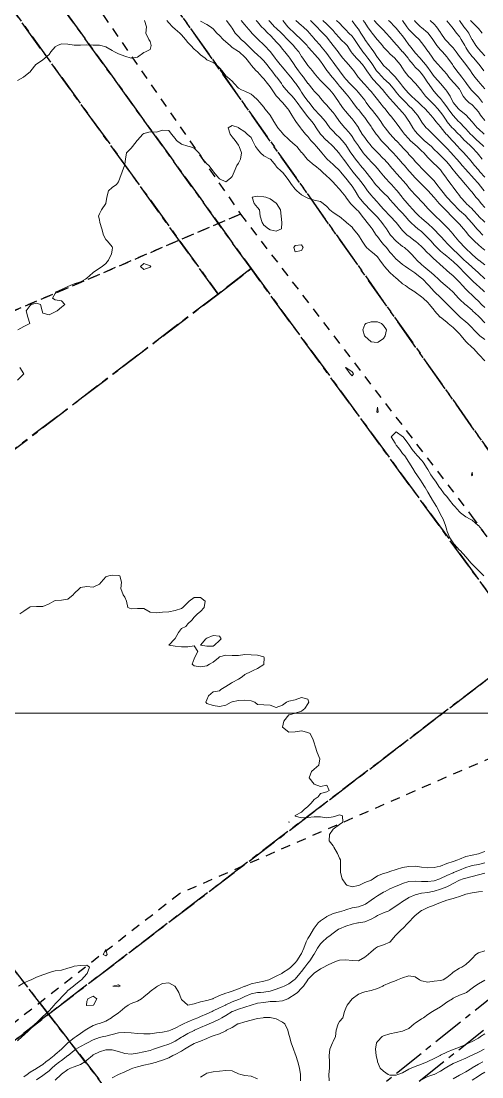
# Model space of a CAD drawing. Header units: centimetres. Extents: x 0 to 642158, y -847 to 649707.
# Drawn here: x 617075 to 617111.5, y 620458.6 to 620542.2 of the extents above; entities that cross this region are included whole.
import ezdxf

# ---------------------------------------------------------------- set-up
doc = ezdxf.new("R2010")
doc.units = ezdxf.units.CM
doc.header["$MEASUREMENT"] = 0
doc.linetypes.add('CENTERX2', pattern=[4, 2.5, -0.5, 0.5, -0.5])
doc.linetypes.add('JIS_02_0.7', pattern=[1.35, 0.75, -0.6])
for name, color, linetype, lineweight in [('MEV_grille', 254, 'Continuous', 9), ('WAL_parcellaire agricole', 7, 'JIS_02_0.7', 25), ('WAL_topographie 0.5', 253, 'Continuous', 20)]:
    doc.layers.add(name, color=color, linetype=linetype, lineweight=lineweight)
doc.layers.add('SPW_parcellaire cadastral', color=7, linetype='CENTERX2', lineweight=25, true_color=0xff0542)

# ---------------------------------------------------------------- blocks, each defined once
blk = doc.blocks.new('*U114')
at = {"layer": 'MEV_grille', "transparency": 33554687}
blk.add_lwpolyline([(-1338.461, 0), (1338.461, 0)], dxfattribs=at)
blk = doc.blocks.new('*U115')
at = {"layer": 'MEV_grille', "color": 0, "linetype": 'ByBlock', "lineweight": -2, "transparency": 16777216}
blk.add_blockref('*U114', (0, -1900), dxfattribs=at)

msp = doc.modelspace()

# ---------------------------------------------------------------- linework, layer by layer
at = {"layer": 'SPW_parcellaire cadastral'}
for points in [[(617082.838, 620766.859), (617087.915, 620758.877), (617126.08, 620714.089), (617140.94, 620702.104), (617180.2, 620666.244), (617198.721, 620649.645), (617202.743, 620647.528), (617211.738, 620638.85), (617219.57, 620629.325), (617224.544, 620619.8), (617242.443, 620568.633), (617131.683, 620480.394), (616973.114, 620705.004), (617082.838, 620766.859)], [(616966.277, 620698.502), (616965.379, 620699.807), (616973.114, 620705.004), (617131.683, 620480.394), (617089.979, 620446.981), (617077.211, 620463.523), (617115.225, 620492.551), (617093.254, 620522.584), (616966.277, 620698.502)], [(616966.277, 620698.502), (617093.254, 620522.584), (617090.635, 620520.577), (616963.541, 620696.656), (616966.277, 620698.502)], [(617090.635, 620520.577), (617054.469, 620492.986), (617020.072, 620537.549), (616919.091, 620666.134), (616963.541, 620696.656), (617090.635, 620520.577)], [(617274.764, 620500.676), (617269.952, 620496.899), (617211.998, 620451.663), (617205.087, 620446.27), (617195.532, 620438.811), (617164.102, 620414.279), (617134.906, 620391.492), (617133.598, 620390.47), (617094.809, 620440.723), (617090.922, 620445.759), (617243.342, 620567.204), (617274.764, 620500.676)], [(617058.919, 620449.277), (617054.294, 620442.356), (616988.046, 620517.478), (617020.072, 620537.549), (617054.469, 620492.986), (617077.211, 620463.523), (617058.919, 620449.277)], [(617054.469, 620492.986), (617090.635, 620520.577), (617093.254, 620522.584), (617115.225, 620492.551), (617077.211, 620463.523), (617054.469, 620492.986)], [(617014.972, 620379.867), (617010.893, 620377.325), (617054.294, 620442.356), (617058.919, 620449.277), (617077.211, 620463.523), (617089.979, 620446.981), (617090.922, 620445.759), (617094.809, 620440.723), (617062.014, 620409.186), (617014.972, 620379.867)]]:
    msp.add_lwpolyline(points, dxfattribs=at)
at = {"layer": 'WAL_parcellaire agricole'}
for points in [[(616855.57, 620632.211), (616900.857, 620658.35), (616927.824, 620675.943), (616965.394, 620702.289), (616990.231, 620666.393), (617069.247, 620560.49), (617092.413, 620526.906), (616974.82, 620476.693), (616970.72, 620479.292), (616961.919, 620491.891), (616960.585, 620495.057), (616927.58, 620537.22), (616855.57, 620632.211)], [(616888.924, 620453.383), (616904.922, 620465.135), (616939.597, 620481.406), (616952.752, 620489.723), (616960.585, 620495.057), (616961.919, 620491.891), (616970.72, 620479.292), (616974.82, 620476.693), (617092.413, 620526.906), (617110.683, 620503.035), (617121.325, 620488.587), (617112.418, 620483.909), (617087.586, 620473.072), (617062.422, 620453.403)]]:
    msp.add_lwpolyline(points, dxfattribs=at)
at = {"layer": 'WAL_topographie 0.5'}
for points in [[(617084.815, 620542.25), (617084.957, 620541.75), (617084.93, 620541.25), (617085.163, 620540.75), (617085.25, 620540.573), (617085.335, 620540.25), (617085.25, 620539.956), (617084.882, 620539.75), (617084.75, 620539.71), (617084.25, 620539.334), (617083.75, 620539.254), (617083.25, 620539.426), (617082.75, 620539.607), (617082.426, 620539.75), (617082.25, 620539.866), (617081.75, 620540.161), (617081.344, 620540.25), (617081.25, 620540.283), (617080.75, 620540.294), (617080.25, 620540.31), (617079.75, 620540.295), (617079.25, 620540.283), (617078.75, 620540.372), (617078.25, 620540.394), (617077.925, 620540.25), (617077.75, 620540.153), (617077.405, 620539.75), (617077.25, 620539.54), (617076.929, 620539.25), (617076.75, 620539.125), (617076.25, 620538.795), (617076.203, 620538.75), (617075.8, 620538.25), (617075.75, 620538.185), (617075.25, 620537.768), (617075.221, 620537.75), (617074.75, 620537.483)], [(617111.75, 620516.965), (617111.377, 620517.25), (617111.25, 620517.366), (617110.879, 620517.75), (617110.75, 620517.907), (617110.415, 620518.25), (617110.25, 620518.383), (617109.796, 620518.75), (617109.75, 620518.792), (617109.301, 620519.25), (617109.25, 620519.303), (617108.805, 620519.75), (617108.75, 620519.804), (617108.312, 620520.25), (617108.25, 620520.304), (617107.768, 620520.75), (617107.75, 620520.767), (617107.32, 620521.25), (617107.25, 620521.329), (617106.845, 620521.75), (617106.75, 620521.834), (617106.25, 620522.225), (617106.212, 620522.25), (617105.75, 620522.561), (617105.471, 620522.75), (617105.25, 620522.909), (617104.838, 620523.25), (617104.75, 620523.332), (617104.382, 620523.75), (617104.25, 620523.904), (617103.971, 620524.25), (617103.75, 620524.506), (617103.531, 620524.75), (617103.25, 620525.135), (617103.161, 620525.25), (617102.833, 620525.75), (617102.75, 620525.858), (617102.439, 620526.25), (617102.25, 620526.474), (617102.05, 620526.75), (617101.75, 620527.126), (617101.637, 620527.25), (617101.25, 620527.626), (617101.128, 620527.75), (617100.761, 620528.25), (617100.75, 620528.267), (617100.361, 620528.75), (617100.25, 620528.885), (617099.92, 620529.25), (617099.75, 620529.432), (617099.424, 620529.75), (617099.25, 620529.914), (617098.891, 620530.25), (617098.75, 620530.375), (617098.294, 620530.75), (617098.25, 620530.791), (617097.75, 620531.196), (617097.694, 620531.25), (617097.286, 620531.75), (617097.25, 620531.793), (617096.867, 620532.25), (617096.75, 620532.371), (617096.316, 620532.75), (617096.25, 620532.818), (617095.792, 620533.25), (617095.75, 620533.305), (617095.381, 620533.75), (617095.25, 620533.963), (617095.049, 620534.25), (617094.753, 620534.75), (617094.75, 620534.754), (617094.351, 620535.25), (617094.25, 620535.386), (617093.943, 620535.75), (617093.75, 620535.968), (617093.448, 620536.25), (617093.25, 620536.402), (617092.75, 620536.658), (617092.487, 620536.75), (617092.25, 620536.888), (617091.925, 620537.25), (617091.75, 620537.43), (617091.386, 620537.75), (617091.25, 620537.865), (617090.975, 620538.25), (617090.75, 620538.49), (617090.49, 620538.75), (617090.25, 620538.911), (617089.75, 620539.137), (617089.604, 620539.25), (617089.25, 620539.511), (617088.998, 620539.75), (617088.75, 620539.976), (617088.477, 620540.25), (617088.25, 620540.506), (617088.066, 620540.75), (617087.75, 620541.12), (617087.619, 620541.25), (617087.25, 620541.554), (617087.022, 620541.75), (617086.75, 620542.059), (617086.577, 620542.25)], [(617111.75, 620518.291), (617111.329, 620518.75), (617111.25, 620518.825), (617110.788, 620519.25), (617110.75, 620519.285), (617110.25, 620519.716), (617110.214, 620519.75), (617109.75, 620520.179), (617109.681, 620520.25), (617109.25, 620520.729), (617109.227, 620520.75), (617108.75, 620521.159), (617108.64, 620521.25), (617108.25, 620521.584), (617108.091, 620521.75), (617107.75, 620522.064), (617107.544, 620522.25), (617107.25, 620522.498), (617106.94, 620522.75), (617106.75, 620522.918), (617106.387, 620523.25), (617106.25, 620523.409), (617105.94, 620523.75), (617105.75, 620523.951), (617105.389, 620524.25), (617105.25, 620524.343), (617104.752, 620524.75), (617104.75, 620524.752), (617104.296, 620525.25), (617104.25, 620525.313), (617103.962, 620525.75), (617103.75, 620526.044), (617103.612, 620526.25), (617103.25, 620526.668), (617103.172, 620526.75), (617102.75, 620527.166), (617102.674, 620527.25), (617102.25, 620527.697), (617102.198, 620527.75), (617101.776, 620528.25), (617101.75, 620528.294), (617101.505, 620528.75), (617101.25, 620529.122), (617101.151, 620529.25), (617100.75, 620529.75), (617100.75, 620529.75), (617100.339, 620530.25), (617100.25, 620530.358), (617099.837, 620530.75), (617099.75, 620530.833), (617099.281, 620531.25), (617099.25, 620531.282), (617098.859, 620531.75), (617098.75, 620531.88), (617098.441, 620532.25), (617098.25, 620532.472), (617097.994, 620532.75), (617097.75, 620533.042), (617097.564, 620533.25), (617097.25, 620533.64), (617097.163, 620533.75), (617096.802, 620534.25), (617096.75, 620534.331), (617096.481, 620534.75), (617096.25, 620535.132), (617096.17, 620535.25), (617095.75, 620535.744), (617095.744, 620535.75), (617095.259, 620536.25), (617095.25, 620536.262), (617094.911, 620536.75), (617094.75, 620536.996), (617094.553, 620537.25), (617094.25, 620537.633), (617094.136, 620537.75), (617093.75, 620538.165), (617093.658, 620538.25), (617093.25, 620538.71), (617093.22, 620538.75), (617092.83, 620539.25), (617092.75, 620539.339), (617092.296, 620539.75), (617092.25, 620539.788), (617091.75, 620540.107), (617091.584, 620540.25), (617091.25, 620540.55), (617091.03, 620540.75), (617090.75, 620541.056), (617090.552, 620541.25), (617090.25, 620541.582), (617090.026, 620541.75), (617089.75, 620541.922), (617089.25, 620542.201)], [(617111.75, 620519.505), (617111.491, 620519.75), (617111.25, 620519.998), (617110.991, 620520.25), (617110.75, 620520.482), (617110.46, 620520.75), (617110.25, 620520.953), (617109.993, 620521.25), (617109.75, 620521.523), (617109.518, 620521.75), (617109.25, 620522.005), (617108.951, 620522.25), (617108.75, 620522.428), (617108.406, 620522.75), (617108.25, 620522.889), (617107.854, 620523.25), (617107.75, 620523.34), (617107.314, 620523.75), (617107.25, 620523.817), (617106.835, 620524.25), (617106.75, 620524.334), (617106.28, 620524.75), (617106.25, 620524.775), (617105.75, 620525.147), (617105.614, 620525.25), (617105.25, 620525.613), (617105.14, 620525.75), (617104.75, 620526.239), (617104.741, 620526.25), (617104.256, 620526.75), (617104.25, 620526.756), (617103.792, 620527.25), (617103.75, 620527.298), (617103.342, 620527.75), (617103.25, 620527.853), (617102.888, 620528.25), (617102.75, 620528.403), (617102.474, 620528.75), (617102.25, 620529.078), (617102.14, 620529.25), (617101.75, 620529.721), (617101.725, 620529.75), (617101.306, 620530.25), (617101.25, 620530.324), (617100.946, 620530.75), (617100.75, 620531.016), (617100.562, 620531.25), (617100.25, 620531.686), (617100.19, 620531.75), (617099.755, 620532.25), (617099.75, 620532.255), (617099.25, 620532.724), (617099.225, 620532.75), (617098.75, 620533.234), (617098.737, 620533.25), (617098.411, 620533.75), (617098.25, 620533.998), (617098.063, 620534.25), (617097.75, 620534.606), (617097.632, 620534.75), (617097.269, 620535.25), (617097.25, 620535.276), (617096.908, 620535.75), (617096.75, 620535.962), (617096.496, 620536.25), (617096.25, 620536.52), (617096.028, 620536.75), (617095.75, 620537.104), (617095.648, 620537.25), (617095.278, 620537.75), (617095.25, 620537.783), (617094.888, 620538.25), (617094.75, 620538.424), (617094.496, 620538.75), (617094.25, 620539.044), (617094.045, 620539.25), (617093.75, 620539.514), (617093.506, 620539.75), (617093.25, 620539.99), (617092.994, 620540.25), (617092.75, 620540.499), (617092.462, 620540.75), (617092.25, 620540.975), (617091.998, 620541.25), (617091.75, 620541.634), (617091.67, 620541.75), (617091.303, 620542.25)], [(617111.734, 620520.75), (617111.25, 620521.192), (617111.186, 620521.25), (617110.75, 620521.649), (617110.647, 620521.75), (617110.25, 620522.147), (617110.157, 620522.25), (617109.75, 620522.679), (617109.677, 620522.75), (617109.25, 620523.149), (617109.134, 620523.25), (617108.75, 620523.566), (617108.521, 620523.75), (617108.25, 620523.974), (617107.96, 620524.25), (617107.75, 620524.479), (617107.505, 620524.75), (617107.25, 620525.032), (617107.034, 620525.25), (617106.75, 620525.52), (617106.468, 620525.75), (617106.25, 620525.924), (617105.9, 620526.25), (617105.75, 620526.411), (617105.455, 620526.75), (617105.25, 620526.978), (617104.978, 620527.25), (617104.75, 620527.497), (617104.517, 620527.75), (617104.25, 620528.074), (617104.1, 620528.25), (617103.75, 620528.59), (617103.587, 620528.75), (617103.25, 620529.085), (617103.115, 620529.25), (617102.75, 620529.735), (617102.739, 620529.75), (617102.348, 620530.25), (617102.25, 620530.366), (617101.928, 620530.75), (617101.75, 620530.964), (617101.528, 620531.25), (617101.25, 620531.622), (617101.162, 620531.75), (617100.84, 620532.25), (617100.75, 620532.381), (617100.457, 620532.75), (617100.25, 620532.968), (617099.953, 620533.25), (617099.75, 620533.466), (617099.489, 620533.75), (617099.25, 620534.091), (617099.144, 620534.25), (617098.75, 620534.7), (617098.707, 620534.75), (617098.25, 620535.21), (617098.215, 620535.25), (617097.838, 620535.75), (617097.75, 620535.859), (617097.462, 620536.25), (617097.25, 620536.573), (617097.129, 620536.75), (617096.796, 620537.25), (617096.75, 620537.311), (617096.397, 620537.75), (617096.25, 620537.934), (617095.99, 620538.25), (617095.75, 620538.536), (617095.56, 620538.75), (617095.25, 620539.143), (617095.171, 620539.25), (617094.784, 620539.75), (617094.75, 620539.791), (617094.316, 620540.25), (617094.25, 620540.325), (617093.801, 620540.75), (617093.75, 620540.798), (617093.309, 620541.25), (617093.25, 620541.317), (617092.888, 620541.75), (617092.75, 620541.892), (617092.462, 620542.25)], [(617111.75, 620521.782), (617111.26, 620522.25), (617111.25, 620522.259), (617110.75, 620522.711), (617110.709, 620522.75), (617110.25, 620523.143), (617110.136, 620523.25), (617109.75, 620523.619), (617109.612, 620523.75), (617109.25, 620524.109), (617109.087, 620524.25), (617108.75, 620524.606), (617108.609, 620524.75), (617108.25, 620525.16), (617108.169, 620525.25), (617107.75, 620525.689), (617107.693, 620525.75), (617107.25, 620526.163), (617107.143, 620526.25), (617106.75, 620526.572), (617106.558, 620526.75), (617106.25, 620527.072), (617106.091, 620527.25), (617105.75, 620527.618), (617105.63, 620527.75), (617105.25, 620528.194), (617105.204, 620528.25), (617104.813, 620528.75), (617104.75, 620528.827), (617104.358, 620529.25), (617104.25, 620529.371), (617103.898, 620529.75), (617103.75, 620529.929), (617103.485, 620530.25), (617103.25, 620530.527), (617103.064, 620530.75), (617102.75, 620531.056), (617102.564, 620531.25), (617102.25, 620531.605), (617102.139, 620531.75), (617101.794, 620532.25), (617101.75, 620532.312), (617101.451, 620532.75), (617101.25, 620533.065), (617101.111, 620533.25), (617100.75, 620533.665), (617100.665, 620533.75), (617100.25, 620534.246), (617100.247, 620534.25), (617099.9, 620534.75), (617099.75, 620534.952), (617099.482, 620535.25), (617099.25, 620535.528), (617099.038, 620535.75), (617098.75, 620536.103), (617098.633, 620536.25), (617098.25, 620536.658), (617098.175, 620536.75), (617097.759, 620537.25), (617097.75, 620537.26), (617097.393, 620537.75), (617097.25, 620537.933), (617097.003, 620538.25), (617096.75, 620538.623), (617096.657, 620538.75), (617096.326, 620539.25), (617096.25, 620539.353), (617095.934, 620539.75), (617095.75, 620539.962), (617095.518, 620540.25), (617095.25, 620540.561), (617095.088, 620540.75), (617094.75, 620541.084), (617094.585, 620541.25), (617094.25, 620541.584), (617094.089, 620541.75), (617093.75, 620542.143), (617093.649, 620542.25)], [(617111.75, 620522.884), (617111.274, 620523.25), (617111.25, 620523.269), (617110.75, 620523.71), (617110.704, 620523.75), (617110.25, 620524.189), (617110.19, 620524.25), (617109.75, 620524.702), (617109.707, 620524.75), (617109.316, 620525.25), (617109.25, 620525.33), (617108.879, 620525.75), (617108.75, 620525.883), (617108.373, 620526.25), (617108.25, 620526.376), (617107.859, 620526.75), (617107.75, 620526.859), (617107.341, 620527.25), (617107.25, 620527.35), (617106.895, 620527.75), (617106.75, 620527.917), (617106.438, 620528.25), (617106.25, 620528.437), (617105.961, 620528.75), (617105.75, 620528.996), (617105.548, 620529.25), (617105.25, 620529.592), (617105.114, 620529.75), (617104.75, 620530.149), (617104.664, 620530.25), (617104.25, 620530.743), (617104.244, 620530.75), (617103.783, 620531.25), (617103.75, 620531.285), (617103.284, 620531.75), (617103.25, 620531.784), (617102.799, 620532.25), (617102.75, 620532.305), (617102.41, 620532.75), (617102.25, 620532.964), (617102.058, 620533.25), (617101.757, 620533.75), (617101.75, 620533.762), (617101.422, 620534.25), (617101.25, 620534.459), (617100.992, 620534.75), (617100.75, 620535.031), (617100.575, 620535.25), (617100.25, 620535.699), (617100.214, 620535.75), (617099.878, 620536.25), (617099.75, 620536.426), (617099.478, 620536.75), (617099.25, 620536.994), (617098.984, 620537.25), (617098.75, 620537.493), (617098.504, 620537.75), (617098.25, 620538.071), (617098.103, 620538.25), (617097.75, 620538.665), (617097.688, 620538.75), (617097.348, 620539.25), (617097.25, 620539.391), (617097.022, 620539.75), (617096.75, 620540.08), (617096.601, 620540.25), (617096.25, 620540.62), (617096.136, 620540.75), (617095.75, 620541.167), (617095.667, 620541.25), (617095.25, 620541.627), (617095.112, 620541.75), (617094.75, 620542.133), (617094.651, 620542.25)], [(617111.75, 620524.043), (617111.503, 620524.25), (617111.25, 620524.459), (617110.946, 620524.75), (617110.75, 620524.955), (617110.475, 620525.25), (617110.25, 620525.533), (617110.072, 620525.75), (617109.75, 620526.119), (617109.629, 620526.25), (617109.25, 620526.617), (617109.124, 620526.75), (617108.75, 620527.139), (617108.64, 620527.25), (617108.25, 620527.644), (617108.15, 620527.75), (617107.75, 620528.219), (617107.722, 620528.25), (617107.277, 620528.75), (617107.25, 620528.779), (617106.766, 620529.25), (617106.75, 620529.265), (617106.278, 620529.75), (617106.25, 620529.779), (617105.828, 620530.25), (617105.75, 620530.342), (617105.397, 620530.75), (617105.25, 620530.92), (617104.961, 620531.25), (617104.75, 620531.487), (617104.505, 620531.75), (617104.25, 620532.026), (617104.035, 620532.25), (617103.75, 620532.548), (617103.559, 620532.75), (617103.25, 620533.138), (617103.162, 620533.25), (617102.817, 620533.75), (617102.75, 620533.849), (617102.481, 620534.25), (617102.25, 620534.56), (617102.106, 620534.75), (617101.75, 620535.18), (617101.69, 620535.25), (617101.316, 620535.75), (617101.25, 620535.838), (617100.931, 620536.25), (617100.75, 620536.453), (617100.512, 620536.75), (617100.25, 620537.053), (617100.088, 620537.25), (617099.75, 620537.671), (617099.678, 620537.75), (617099.28, 620538.25), (617099.25, 620538.293), (617098.937, 620538.75), (617098.75, 620539.014), (617098.552, 620539.25), (617098.25, 620539.595), (617098.115, 620539.75), (617097.75, 620540.168), (617097.682, 620540.25), (617097.25, 620540.711), (617097.212, 620540.75), (617096.75, 620541.183), (617096.684, 620541.25), (617096.25, 620541.669), (617096.172, 620541.75), (617095.759, 620542.25)], [(617111.609, 620525.25), (617111.25, 620525.607), (617111.127, 620525.75), (617110.75, 620526.198), (617110.709, 620526.25), (617110.259, 620526.75), (617110.25, 620526.759), (617109.75, 620527.196), (617109.694, 620527.25), (617109.25, 620527.715), (617109.215, 620527.75), (617108.75, 620528.237), (617108.739, 620528.25), (617108.357, 620528.75), (617108.25, 620528.894), (617107.972, 620529.25), (617107.75, 620529.533), (617107.548, 620529.75), (617107.25, 620530.054), (617107.048, 620530.25), (617106.75, 620530.542), (617106.555, 620530.75), (617106.25, 620531.078), (617106.102, 620531.25), (617105.75, 620531.638), (617105.652, 620531.75), (617105.25, 620532.182), (617105.189, 620532.25), (617104.75, 620532.724), (617104.726, 620532.75), (617104.266, 620533.25), (617104.25, 620533.268), (617103.866, 620533.75), (617103.75, 620533.909), (617103.516, 620534.25), (617103.25, 620534.619), (617103.153, 620534.75), (617102.75, 620535.244), (617102.745, 620535.25), (617102.376, 620535.75), (617102.25, 620535.919), (617101.997, 620536.25), (617101.75, 620536.536), (617101.56, 620536.75), (617101.25, 620537.065), (617101.072, 620537.25), (617100.75, 620537.605), (617100.628, 620537.75), (617100.263, 620538.25), (617100.25, 620538.267), (617099.89, 620538.75), (617099.75, 620538.929), (617099.524, 620539.25), (617099.25, 620539.627), (617099.152, 620539.75), (617098.75, 620540.238), (617098.74, 620540.25), (617098.305, 620540.75), (617098.25, 620540.812), (617097.871, 620541.25), (617097.75, 620541.387), (617097.378, 620541.75), (617097.25, 620541.858), (617096.803, 620542.25)], [(617111.75, 620526.279), (617111.271, 620526.75), (617111.25, 620526.772), (617110.819, 620527.25), (617110.75, 620527.324), (617110.286, 620527.75), (617110.25, 620527.788), (617109.846, 620528.25), (617109.75, 620528.371), (617109.459, 620528.75), (617109.25, 620529.041), (617109.098, 620529.25), (617108.75, 620529.703), (617108.715, 620529.75), (617108.369, 620530.25), (617108.25, 620530.403), (617107.912, 620530.75), (617107.75, 620530.894), (617107.372, 620531.25), (617107.25, 620531.379), (617106.924, 620531.75), (617106.75, 620531.924), (617106.405, 620532.25), (617106.25, 620532.384), (617105.856, 620532.75), (617105.75, 620532.86), (617105.398, 620533.25), (617105.25, 620533.461), (617105.028, 620533.75), (617104.75, 620534.14), (617104.661, 620534.25), (617104.252, 620534.75), (617104.25, 620534.752), (617103.862, 620535.25), (617103.75, 620535.383), (617103.439, 620535.75), (617103.25, 620535.981), (617103.043, 620536.25), (617102.75, 620536.606), (617102.631, 620536.75), (617102.25, 620537.186), (617102.189, 620537.25), (617101.75, 620537.726), (617101.729, 620537.75), (617101.375, 620538.25), (617101.25, 620538.41), (617100.978, 620538.75), (617100.75, 620538.995), (617100.53, 620539.25), (617100.25, 620539.608), (617100.147, 620539.75), (617099.757, 620540.25), (617099.75, 620540.258), (617099.379, 620540.75), (617099.25, 620540.912), (617098.946, 620541.25), (617098.75, 620541.435), (617098.448, 620541.75), (617098.25, 620541.955), (617097.955, 620542.25)], [(617111.75, 620527.419), (617111.47, 620527.75), (617111.25, 620528.027), (617111.057, 620528.25), (617110.75, 620528.647), (617110.663, 620528.75), (617110.25, 620529.237), (617110.24, 620529.25), (617109.811, 620529.75), (617109.75, 620529.816), (617109.382, 620530.25), (617109.25, 620530.414), (617109.002, 620530.75), (617108.75, 620531.041), (617108.549, 620531.25), (617108.25, 620531.542), (617108.027, 620531.75), (617107.75, 620532.025), (617107.529, 620532.25), (617107.25, 620532.502), (617106.969, 620532.75), (617106.75, 620532.954), (617106.448, 620533.25), (617106.25, 620533.486), (617106.048, 620533.75), (617105.766, 620534.25), (617105.75, 620534.277), (617105.432, 620534.75), (617105.25, 620534.954), (617104.975, 620535.25), (617104.75, 620535.502), (617104.53, 620535.75), (617104.25, 620536.053), (617104.08, 620536.25), (617103.75, 620536.661), (617103.676, 620536.75), (617103.25, 620537.194), (617103.201, 620537.25), (617102.771, 620537.75), (617102.75, 620537.779), (617102.407, 620538.25), (617102.25, 620538.5), (617102.072, 620538.75), (617101.75, 620539.091), (617101.59, 620539.25), (617101.25, 620539.664), (617101.183, 620539.75), (617100.859, 620540.25), (617100.75, 620540.378), (617100.367, 620540.75), (617100.25, 620540.857), (617099.919, 620541.25), (617099.75, 620541.445), (617099.456, 620541.75), (617099.25, 620541.948), (617098.937, 620542.25)], [(617111.719, 620528.75), (617111.314, 620529.25), (617111.25, 620529.323), (617110.876, 620529.75), (617110.75, 620529.89), (617110.416, 620530.25), (617110.25, 620530.437), (617109.974, 620530.75), (617109.75, 620531.017), (617109.551, 620531.25), (617109.25, 620531.576), (617109.086, 620531.75), (617108.75, 620532.117), (617108.622, 620532.25), (617108.25, 620532.644), (617108.139, 620532.75), (617107.75, 620533.142), (617107.631, 620533.25), (617107.25, 620533.624), (617107.128, 620533.75), (617106.75, 620534.225), (617106.734, 620534.25), (617106.425, 620534.75), (617106.25, 620534.954), (617106.001, 620535.25), (617105.75, 620535.489), (617105.497, 620535.75), (617105.25, 620535.999), (617105.015, 620536.25), (617104.75, 620536.566), (617104.597, 620536.75), (617104.25, 620537.189), (617104.195, 620537.25), (617103.75, 620537.654), (617103.649, 620537.75), (617103.25, 620538.175), (617103.194, 620538.25), (617102.87, 620538.75), (617102.75, 620538.927), (617102.504, 620539.25), (617102.25, 620539.574), (617102.093, 620539.75), (617101.756, 620540.25), (617101.75, 620540.26), (617101.436, 620540.75), (617101.25, 620541.001), (617100.996, 620541.25), (617100.75, 620541.512), (617100.527, 620541.75), (617100.25, 620542.025), (617100.025, 620542.25)], [(617111.75, 620529.832), (617111.377, 620530.25), (617111.25, 620530.404), (617110.954, 620530.75), (617110.75, 620531), (617110.547, 620531.25), (617110.25, 620531.586), (617110.099, 620531.75), (617109.75, 620532.103), (617109.614, 620532.25), (617109.25, 620532.659), (617109.169, 620532.75), (617108.75, 620533.209), (617108.712, 620533.25), (617108.292, 620533.75), (617108.25, 620533.807), (617107.883, 620534.25), (617107.75, 620534.425), (617107.475, 620534.75), (617107.25, 620535.005), (617107.034, 620535.25), (617106.75, 620535.517), (617106.501, 620535.75), (617106.25, 620535.994), (617105.966, 620536.25), (617105.75, 620536.457), (617105.484, 620536.75), (617105.25, 620537.029), (617105.087, 620537.25), (617104.75, 620537.686), (617104.693, 620537.75), (617104.25, 620538.207), (617104.2, 620538.25), (617103.75, 620538.671), (617103.686, 620538.75), (617103.304, 620539.25), (617103.25, 620539.321), (617102.971, 620539.75), (617102.75, 620540.05), (617102.608, 620540.25), (617102.253, 620540.75), (617102.25, 620540.755), (617101.943, 620541.25), (617101.75, 620541.546), (617101.599, 620541.75), (617101.25, 620542.204)], [(617111.562, 620531.25), (617111.25, 620531.63), (617111.149, 620531.75), (617110.75, 620532.173), (617110.674, 620532.25), (617110.25, 620532.654), (617110.156, 620532.75), (617109.75, 620533.175), (617109.682, 620533.25), (617109.25, 620533.683), (617109.186, 620533.75), (617108.758, 620534.25), (617108.75, 620534.261), (617108.425, 620534.75), (617108.25, 620534.989), (617108.035, 620535.25), (617107.75, 620535.557), (617107.555, 620535.75), (617107.25, 620536.057), (617107.064, 620536.25), (617106.75, 620536.675), (617106.685, 620536.75), (617106.271, 620537.25), (617106.25, 620537.274), (617105.784, 620537.75), (617105.75, 620537.786), (617105.386, 620538.25), (617105.25, 620538.458), (617105.046, 620538.75), (617104.75, 620539.124), (617104.626, 620539.25), (617104.25, 620539.603), (617104.107, 620539.75), (617103.75, 620540.127), (617103.649, 620540.25), (617103.25, 620540.719), (617103.226, 620540.75), (617102.831, 620541.25), (617102.75, 620541.347), (617102.479, 620541.75), (617102.25, 620542.084), (617102.137, 620542.25)], [(617111.69, 620532.25), (617111.25, 620532.664), (617111.161, 620532.75), (617110.75, 620533.141), (617110.639, 620533.25), (617110.25, 620533.672), (617110.176, 620533.75), (617109.75, 620534.189), (617109.688, 620534.25), (617109.25, 620534.729), (617109.235, 620534.75), (617108.859, 620535.25), (617108.75, 620535.409), (617108.487, 620535.75), (617108.25, 620536.066), (617108.076, 620536.25), (617107.75, 620536.618), (617107.641, 620536.75), (617107.292, 620537.25), (617107.25, 620537.311), (617106.959, 620537.75), (617106.75, 620538.043), (617106.555, 620538.25), (617106.25, 620538.559), (617106.08, 620538.75), (617105.75, 620539.161), (617105.686, 620539.25), (617105.264, 620539.75), (617105.25, 620539.767), (617104.823, 620540.25), (617104.75, 620540.347), (617104.396, 620540.75), (617104.25, 620540.911), (617103.959, 620541.25), (617103.75, 620541.467), (617103.47, 620541.75), (617103.25, 620541.959), (617103.007, 620542.25)], [(617111.697, 620533.25), (617111.25, 620533.66), (617111.162, 620533.75), (617110.75, 620534.226), (617110.729, 620534.25), (617110.272, 620534.75), (617110.25, 620534.77), (617109.75, 620535.175), (617109.678, 620535.25), (617109.25, 620535.75), (617109.25, 620535.75), (617109.008, 620536.25), (617108.75, 620536.639), (617108.667, 620536.75), (617108.253, 620537.25), (617108.25, 620537.253), (617107.814, 620537.75), (617107.75, 620537.817), (617107.44, 620538.25), (617107.25, 620538.508), (617107.06, 620538.75), (617106.75, 620539.139), (617106.646, 620539.25), (617106.25, 620539.684), (617106.194, 620539.75), (617105.804, 620540.25), (617105.75, 620540.32), (617105.453, 620540.75), (617105.25, 620541.016), (617105.062, 620541.25), (617104.75, 620541.627), (617104.633, 620541.75), (617104.25, 620542.151), (617104.14, 620542.25)], [(617111.75, 620534.32), (617111.426, 620534.75), (617111.25, 620535.016), (617111.053, 620535.25), (617110.75, 620535.563), (617110.497, 620535.75), (617110.25, 620535.98), (617110.048, 620536.25), (617109.783, 620536.75), (617109.75, 620536.795), (617109.354, 620537.25), (617109.25, 620537.369), (617108.922, 620537.75), (617108.75, 620537.986), (617108.512, 620538.25), (617108.25, 620538.542), (617108.055, 620538.75), (617107.75, 620539.105), (617107.651, 620539.25), (617107.29, 620539.75), (617107.25, 620539.807), (617106.933, 620540.25), (617106.75, 620540.506), (617106.555, 620540.75), (617106.25, 620541.026), (617106.033, 620541.25), (617105.75, 620541.541), (617105.587, 620541.75), (617105.25, 620542.248)], [(617111.575, 620535.75), (617111.25, 620536.173), (617111.173, 620536.25), (617110.75, 620536.683), (617110.692, 620536.75), (617110.298, 620537.25), (617110.25, 620537.319), (617109.94, 620537.75), (617109.75, 620538.002), (617109.554, 620538.25), (617109.25, 620538.663), (617109.191, 620538.75), (617108.835, 620539.25), (617108.75, 620539.352), (617108.399, 620539.75), (617108.25, 620539.909), (617107.964, 620540.25), (617107.75, 620540.57), (617107.634, 620540.75), (617107.273, 620541.25), (617107.25, 620541.274), (617106.75, 620541.685), (617106.67, 620541.75), (617106.25, 620542.168), (617106.187, 620542.25)], [(617111.75, 620536.83), (617111.403, 620537.25), (617111.25, 620537.422), (617110.97, 620537.75), (617110.75, 620538.045), (617110.613, 620538.25), (617110.25, 620538.748), (617110.249, 620538.75), (617109.854, 620539.25), (617109.75, 620539.398), (617109.495, 620539.75), (617109.25, 620540.066), (617109.077, 620540.25), (617108.75, 620540.597), (617108.626, 620540.75), (617108.282, 620541.25), (617108.25, 620541.294), (617107.927, 620541.75), (617107.75, 620541.946), (617107.444, 620542.25)], [(617111.685, 620538.25), (617111.306, 620538.75), (617111.25, 620538.814), (617110.878, 620539.25), (617110.75, 620539.395), (617110.467, 620539.75), (617110.25, 620540.114), (617110.169, 620540.25), (617109.895, 620540.75), (617109.75, 620540.977), (617109.526, 620541.25), (617109.25, 620541.604), (617109.135, 620541.75), (617108.75, 620542.228)], [(617111.75, 620539.434), (617111.458, 620539.75), (617111.25, 620539.995), (617111.056, 620540.25), (617110.75, 620540.726), (617110.738, 620540.75), (617110.49, 620541.25), (617110.25, 620541.558), (617110.107, 620541.75), (617109.75, 620542.241)], [(617111.545, 620541.25), (617111.25, 620541.619), (617111.14, 620541.75), (617110.75, 620542.104), (617110.618, 620542.25)], [(617111.75, 620515.293), (617111.315, 620515.75), (617111.25, 620515.821), (617110.856, 620516.25), (617110.75, 620516.336), (617110.306, 620516.75), (617110.25, 620516.803), (617109.895, 620517.25), (617109.75, 620517.427), (617109.447, 620517.75), (617109.25, 620517.931), (617108.852, 620518.25), (617108.75, 620518.334), (617108.25, 620518.735), (617108.234, 620518.75), (617107.787, 620519.25), (617107.75, 620519.298), (617107.388, 620519.75), (617107.25, 620519.899), (617106.871, 620520.25), (617106.75, 620520.364), (617106.25, 620520.733), (617106.222, 620520.75), (617105.75, 620521.05), (617105.483, 620521.25), (617105.25, 620521.387), (617104.841, 620521.75), (617104.75, 620521.823), (617104.272, 620522.25), (617104.25, 620522.272), (617103.827, 620522.75), (617103.75, 620522.855), (617103.452, 620523.25), (617103.25, 620523.513), (617102.993, 620523.75), (617102.75, 620523.944), (617102.401, 620524.25), (617102.25, 620524.436), (617102.056, 620524.75), (617101.75, 620525.246), (617101.747, 620525.25), (617101.342, 620525.75), (617101.25, 620525.863), (617100.809, 620526.25), (617100.75, 620526.306), (617100.25, 620526.717), (617100.198, 620526.75), (617099.75, 620527.037), (617099.479, 620527.25), (617099.25, 620527.503), (617098.96, 620527.75), (617098.75, 620527.895), (617098.25, 620528.019), (617097.75, 620528.172), (617097.586, 620528.25), (617097.25, 620528.439), (617096.864, 620528.75), (617096.75, 620528.872), (617096.465, 620529.25), (617096.25, 620529.564), (617096.122, 620529.75), (617095.75, 620530.217), (617095.696, 620530.25), (617095.25, 620530.681), (617095.199, 620530.75), (617094.783, 620531.25), (617094.75, 620531.265), (617094.25, 620531.521), (617093.993, 620531.75), (617093.75, 620532.054), (617093.613, 620532.25), (617093.373, 620532.75), (617093.25, 620532.98), (617092.944, 620533.25), (617092.75, 620533.421), (617092.267, 620533.75), (617092.25, 620533.762), (617091.75, 620533.921), (617091.432, 620533.75), (617091.583, 620533.25), (617091.75, 620533.034), (617091.981, 620532.75), (617092.25, 620532.373), (617092.318, 620532.25), (617092.504, 620531.75), (617092.409, 620531.25), (617092.25, 620530.951), (617092.134, 620530.75), (617091.904, 620530.25), (617091.75, 620529.89), (617091.633, 620529.75), (617091.25, 620529.47), (617090.75, 620529.704), (617090.701, 620529.75), (617090.287, 620530.25), (617090.25, 620530.296), (617089.907, 620530.75), (617089.75, 620530.895), (617089.442, 620531.25), (617089.25, 620531.563), (617089.127, 620531.75), (617088.75, 620532.121), (617088.378, 620532.25), (617088.25, 620532.285), (617087.75, 620532.436), (617087.354, 620532.75), (617087.25, 620532.901), (617086.939, 620533.25), (617086.75, 620533.53), (617086.25, 620533.55), (617085.75, 620533.406), (617085.25, 620533.429), (617084.75, 620533.294), (617084.683, 620533.25), (617084.25, 620532.769), (617084.236, 620532.75), (617083.869, 620532.25), (617083.75, 620532.141), (617083.39, 620531.75), (617083.298, 620531.25), (617083.25, 620530.875), (617083.237, 620530.75), (617083.034, 620530.25), (617082.858, 620529.75), (617082.75, 620529.464), (617082.583, 620529.25), (617082.25, 620529.019), (617081.959, 620528.75), (617081.822, 620528.25), (617081.75, 620527.75), (617081.75, 620527.75), (617081.417, 620527.25), (617081.25, 620526.932), (617081.159, 620526.75), (617081.25, 620526.464), (617081.288, 620526.25), (617081.431, 620525.75), (617081.56, 620525.25), (617081.75, 620524.887), (617081.886, 620524.75), (617082.25, 620524.306), (617082.287, 620524.25), (617082.25, 620524.05), (617082.208, 620523.75), (617081.967, 620523.25), (617081.75, 620523), (617081.461, 620522.75), (617081.25, 620522.623), (617080.75, 620522.271), (617080.729, 620522.25), (617080.25, 620521.839), (617080.128, 620521.75), (617079.75, 620521.551), (617079.25, 620521.374), (617078.926, 620521.25), (617078.75, 620521.162), (617078.25, 620520.927), (617077.813, 620520.75), (617077.75, 620520.625), (617077.528, 620520.25), (617077.75, 620520.11), (617078.25, 620520.043), (617078.508, 620519.75), (617078.25, 620519.526), (617077.9, 620519.25), (617077.75, 620519.158), (617077.25, 620518.924), (617076.75, 620519.062), (617076.7, 620519.25), (617076.565, 620519.75), (617076.25, 620519.862), (617075.845, 620519.75), (617075.75, 620519.67), (617075.432, 620519.25), (617075.583, 620518.75), (617075.722, 620518.25), (617075.25, 620518), (617074.778, 620517.75)], [(617095.655, 620525.75), (617095.25, 620525.553), (617094.75, 620525.655), (617094.62, 620525.75), (617094.25, 620526.043), (617094.128, 620526.25), (617093.981, 620526.75), (617093.917, 620527.25), (617093.75, 620527.435), (617093.5, 620527.75), (617093.35, 620528.25), (617093.75, 620528.316), (617094.25, 620528.278), (617094.425, 620528.25), (617094.75, 620528.117), (617095.25, 620527.785), (617095.276, 620527.75), (617095.569, 620527.25), (617095.629, 620526.75), (617095.687, 620526.25), (617095.655, 620525.75)], [(617097.375, 620524.25), (617097.25, 620524.034), (617096.75, 620523.917), (617096.627, 620524.25), (617096.75, 620524.414), (617097.25, 620524.471), (617097.375, 620524.25)], [(617085.313, 620522.75), (617085.25, 620522.703), (617084.75, 620522.51), (617084.5, 620522.75), (617084.75, 620522.98), (617085.25, 620522.811), (617085.313, 620522.75)], [(617103.313, 620516.75), (617103.25, 620516.725), (617103, 620516.75), (617102.75, 620516.787), (617102.25, 620517.244), (617102.244, 620517.25), (617102.092, 620517.75), (617102.25, 620518.164), (617102.329, 620518.25), (617102.75, 620518.377), (617103.25, 620518.382), (617103.566, 620518.25), (617103.75, 620518.072), (617103.971, 620517.75), (617103.872, 620517.25), (617103.75, 620517.063), (617103.313, 620516.75)], [(617074.938, 620514.75), (617075.25, 620514.25), (617075.25, 620514.25), (617075.25, 620514.25), (617074.75, 620513.75)], [(617101.25, 620514.087), (617101.35, 620514.25), (617101.25, 620514.406), (617100.766, 620514.75), (617100.75, 620514.761), (617100.741, 620514.75), (617100.75, 620514.735), (617101.098, 620514.25), (617101.25, 620514.087)], [(617103.25, 620511.18), (617103.303, 620511.25), (617103.25, 620511.6), (617103.212, 620511.25), (617103.25, 620511.18)], [(617111.665, 620501.75), (617111.25, 620502.234), (617111.231, 620502.25), (617110.75, 620502.67), (617110.61, 620502.75), (617110.25, 620502.917), (617109.836, 620503.25), (617109.75, 620503.318), (617109.373, 620503.75), (617109.25, 620503.888), (617108.976, 620504.25), (617108.75, 620504.541), (617108.553, 620504.75), (617108.25, 620505.161), (617108.163, 620505.25), (617107.851, 620505.75), (617107.75, 620505.895), (617107.475, 620506.25), (617107.25, 620506.683), (617107.202, 620506.75), (617106.877, 620507.25), (617106.75, 620507.415), (617106.429, 620507.75), (617106.25, 620507.96), (617105.998, 620508.25), (617105.75, 620508.645), (617105.666, 620508.75), (617105.283, 620509.25), (617105.25, 620509.284), (617104.75, 620509.647), (617104.349, 620509.25), (617104.652, 620508.75), (617104.75, 620508.614), (617105.041, 620508.25), (617105.25, 620507.954), (617105.431, 620507.75), (617105.75, 620507.25), (617105.75, 620507.25), (617106.072, 620506.75), (617106.25, 620506.434), (617106.382, 620506.25), (617106.714, 620505.75), (617106.75, 620505.694), (617107.042, 620505.25), (617107.25, 620504.869), (617107.328, 620504.75), (617107.61, 620504.25), (617107.75, 620504.036), (617107.93, 620503.75), (617108.189, 620503.25), (617108.25, 620503.121), (617108.451, 620502.75), (617108.637, 620502.25), (617108.75, 620501.859), (617108.791, 620501.75), (617108.984, 620501.25), (617109.25, 620500.867), (617109.338, 620500.75), (617109.75, 620500.295), (617109.8, 620500.25), (617110.25, 620499.758), (617110.257, 620499.75), (617110.668, 620499.25), (617110.75, 620499.167), (617111.173, 620498.75), (617111.25, 620498.664), (617111.686, 620498.25)], [(617110.796, 620506.25), (617110.75, 620506.18), (617110.703, 620506.25), (617110.75, 620506.464), (617110.796, 620506.25)], [(617074.95, 620495.25), (617075.25, 620495.464), (617075.671, 620495.75), (617075.75, 620495.785), (617076.25, 620495.83), (617076.75, 620495.818), (617077.25, 620496.028), (617077.631, 620496.25), (617077.75, 620496.302), (617078.25, 620496.329), (617078.75, 620496.395), (617079.159, 620496.75), (617079.25, 620496.844), (617079.669, 620497.25), (617079.75, 620497.324), (617080.25, 620497.412), (617080.75, 620497.359), (617081.25, 620497.6), (617081.381, 620497.75), (617081.75, 620498.175), (617082, 620498.25), (617082.25, 620498.298), (617082.75, 620498.283), (617082.861, 620498.25), (617082.981, 620497.75), (617082.946, 620497.25), (617083.114, 620496.75), (617083.25, 620496.562), (617083.375, 620496.25), (617083.481, 620495.75), (617083.75, 620495.625), (617084.25, 620495.674), (617084.75, 620495.657), (617085.25, 620495.364), (617085.75, 620495.327), (617086.25, 620495.382), (617086.75, 620495.402), (617087.25, 620495.494), (617087.75, 620495.662), (617087.844, 620495.75), (617088.25, 620496.132), (617088.355, 620496.25), (617088.75, 620496.528), (617089.25, 620496.538), (617089.625, 620496.25), (617089.533, 620495.75), (617089.25, 620495.425), (617089, 620495.25), (617088.75, 620494.981), (617088.55, 620494.75), (617088.25, 620494.45), (617088.083, 620494.25), (617087.75, 620494.068), (617087.494, 620493.75), (617087.25, 620493.295), (617087.212, 620493.25), (617086.75, 620492.75), (617087.25, 620492.687), (617087.75, 620492.614), (617088.25, 620492.635), (617088.75, 620492.697), (617089.033, 620492.25), (617088.769, 620491.75), (617088.75, 620491.679), (617088.592, 620491.25), (617088.75, 620491.113), (617089.25, 620491.043), (617089.75, 620491.132), (617089.961, 620491.25), (617090.25, 620491.407), (617090.679, 620491.75), (617090.75, 620491.824), (617091.25, 620491.972), (617091.75, 620491.952), (617092.25, 620491.929), (617092.75, 620492.019), (617093.25, 620492.006), (617093.75, 620491.977), (617094.25, 620491.824), (617094.3, 620491.75), (617094.26, 620491.25), (617094.25, 620491.24), (617093.75, 620490.917), (617093.424, 620490.75), (617093.25, 620490.665), (617092.75, 620490.436), (617092.533, 620490.25), (617092.25, 620490.076), (617091.75, 620489.79), (617091.685, 620489.75), (617091.25, 620489.485), (617090.863, 620489.25), (617090.75, 620489.153), (617090.25, 620489.056), (617089.885, 620488.75), (617089.75, 620488.432), (617089.673, 620488.25), (617089.75, 620488.139), (617090.25, 620487.969), (617090.75, 620487.895), (617091.25, 620488), (617091.687, 620488.25), (617091.75, 620488.271), (617092.25, 620488.384), (617092.75, 620488.41), (617093.25, 620488.361), (617093.558, 620488.25), (617093.75, 620488.071), (617094.25, 620488.033), (617094.75, 620488), (617095.25, 620487.833), (617095.75, 620488), (617096.056, 620488.25), (617096.25, 620488.328), (617096.75, 620488.417), (617097.25, 620488.619), (617097.75, 620488.473), (617097.824, 620488.25), (617097.75, 620488.117), (617097.5, 620487.75), (617097.25, 620487.53), (617096.75, 620487.383), (617096.306, 620487.25), (617096.25, 620487.236), (617095.843, 620486.75), (617095.75, 620486.25), (617096.25, 620485.855), (617096.75, 620485.888), (617097.25, 620485.968), (617097.75, 620485.831), (617097.917, 620485.75), (617098.179, 620485.25), (617098.25, 620485.028), (617098.324, 620484.75), (617098.483, 620484.25), (617098.692, 620483.75), (617098.607, 620483.25), (617098.25, 620482.924), (617098.028, 620482.75), (617097.844, 620482.25), (617098.25, 620481.75), (617098.25, 620481.75), (617098.75, 620481.566), (617099.25, 620481.673), (617099.44, 620481.25), (617099.25, 620481.15), (617098.75, 620481), (617098.574, 620480.75), (617098.25, 620480.521), (617098.022, 620480.25), (617097.75, 620479.987), (617097.446, 620479.75), (617097.25, 620479.519), (617096.75, 620479.257), (617096.737, 620479.25), (617096.75, 620479.2), (617097.25, 620479.081), (617097.75, 620479.105), (617098.25, 620479.164), (617098.75, 620479.166), (617099.25, 620479.092), (617099.75, 620479.147), (617100.019, 620479.25), (617100.25, 620479.313), (617100.481, 620479.25), (617100.516, 620478.75), (617100.25, 620478.552), (617099.844, 620478.25), (617099.75, 620478.179), (617099.455, 620477.75), (617099.436, 620477.25), (617099.75, 620476.86), (617099.816, 620476.75), (617100.102, 620476.25), (617100.25, 620475.897), (617100.328, 620475.75), (617100.336, 620475.25), (617100.325, 620474.75), (617100.477, 620474.25), (617100.75, 620473.815), (617100.832, 620473.75), (617101.25, 620473.616), (617101.75, 620473.709)], [(617090.35, 620492.75), (617090.25, 620492.672), (617089.75, 620492.684), (617089.25, 620492.75), (617089.25, 620492.75), (617089.25, 620492.75), (617089.67, 620493.25), (617089.75, 620493.309), (617090.25, 620493.515), (617090.75, 620493.483), (617090.88, 620493.25), (617090.75, 620493.12), (617090.35, 620492.75)], [(617096.25, 620478.744), (617096.3, 620478.75), (617096.25, 620478.763), (617096.236, 620478.75), (617096.25, 620478.744)], [(617101.75, 620473.709), (617101.849, 620473.75), (617102.25, 620473.96), (617102.75, 620474.152), (617102.921, 620474.25), (617103.25, 620474.473), (617103.75, 620474.666), (617104.066, 620474.75), (617104.25, 620474.817), (617104.75, 620474.998), (617105.25, 620475.136), (617105.75, 620475.236), (617106.25, 620475.247), (617106.75, 620475.185), (617107.25, 620475.125), (617107.75, 620475.145), (617108.228, 620475.25), (617108.25, 620475.258), (617108.75, 620475.466), (617109.25, 620475.614), (617109.633, 620475.75), (617109.75, 620475.813), (617110.25, 620476.029), (617110.75, 620476.131), (617111.25, 620476.236), (617111.306, 620476.25), (617111.75, 620476.415)], [(617075.25, 620458.552), (617075.529, 620458.75), (617075.75, 620458.932), (617076.25, 620459.233), (617076.278, 620459.25), (617076.75, 620459.547), (617077.007, 620459.75), (617077.25, 620459.94), (617077.661, 620460.25), (617077.75, 620460.321), (617078.247, 620460.75), (617078.25, 620460.753), (617078.739, 620461.25), (617078.75, 620461.261), (617079.25, 620461.655), (617079.402, 620461.75), (617079.75, 620461.996), (617080.126, 620462.25), (617080.25, 620462.342), (617080.75, 620462.623), (617081.107, 620462.75), (617081.25, 620462.796), (617081.75, 620462.979), (617082.195, 620463.25), (617082.25, 620463.288), (617082.75, 620463.64), (617082.888, 620463.75), (617083.25, 620464.054), (617083.522, 620464.25), (617083.75, 620464.379), (617084.25, 620464.57), (617084.568, 620464.75), (617084.75, 620464.888), (617085.17, 620465.25), (617085.25, 620465.319), (617085.75, 620465.692), (617085.84, 620465.75), (617086.25, 620465.944), (617086.75, 620466), (617087.226, 620465.75), (617087.25, 620465.719), (617087.543, 620465.25), (617087.718, 620464.75), (617087.75, 620464.677), (617088.25, 620464.25), (617088.75, 620464.339), (617089.25, 620464.498), (617089.75, 620464.612), (617090.227, 620464.75), (617090.25, 620464.758), (617090.75, 620465.019), (617091.25, 620465.198), (617091.432, 620465.25), (617091.75, 620465.35), (617092.25, 620465.537), (617092.75, 620465.735), (617092.797, 620465.75), (617093.25, 620465.92), (617093.75, 620466.025), (617094.25, 620466.129), (617094.659, 620466.25), (617094.75, 620466.289), (617095.25, 620466.534), (617095.685, 620466.75), (617095.75, 620466.79), (617096.25, 620467.127), (617096.393, 620467.25), (617096.75, 620467.594), (617096.867, 620467.75), (617097.2, 620468.25), (617097.25, 620468.342), (617097.419, 620468.75), (617097.611, 620469.25), (617097.75, 620469.51), (617097.896, 620469.75), (617098.198, 620470.25), (617098.25, 620470.334), (617098.569, 620470.75), (617098.75, 620470.921), (617099.228, 620471.25), (617099.25, 620471.265), (617099.75, 620471.504), (617100.25, 620471.63), (617100.62, 620471.75), (617100.75, 620471.798), (617101.25, 620471.96), (617101.75, 620472.033), (617102.25, 620472.216), (617102.304, 620472.25), (617102.75, 620472.564), (617103.024, 620472.75), (617103.25, 620472.899), (617103.75, 620473.189), (617103.861, 620473.25), (617104.25, 620473.445), (617104.75, 620473.667), (617104.942, 620473.75), (617105.25, 620473.867), (617105.75, 620474.026), (617106.25, 620474.072), (617106.75, 620474.042), (617107.25, 620474.034), (617107.75, 620474.096), (617108.198, 620474.25), (617108.25, 620474.269), (617108.75, 620474.509), (617109.25, 620474.735), (617109.285, 620474.75), (617109.75, 620474.935), (617110.25, 620475.138), (617110.587, 620475.25), (617110.75, 620475.302), (617111.25, 620475.395), (617111.75, 620475.51)], [(617076.25, 620458.33), (617076.75, 620458.674), (617076.854, 620458.75), (617077.25, 620459.042), (617077.483, 620459.25), (617077.75, 620459.478), (617078.094, 620459.75), (617078.25, 620459.867), (617078.75, 620460.246), (617078.756, 620460.25), (617079.25, 620460.658), (617079.383, 620460.75), (617079.75, 620460.966), (617080.25, 620461.223), (617080.3, 620461.25), (617080.75, 620461.486), (617081.25, 620461.677), (617081.574, 620461.75), (617081.75, 620461.794), (617082.25, 620461.922), (617082.75, 620462.041), (617083.25, 620462.087), (617083.75, 620462.056), (617084.25, 620462.001), (617084.75, 620461.96), (617085.25, 620461.98), (617085.75, 620462.05), (617086.25, 620462.101), (617086.75, 620462.2), (617086.871, 620462.25), (617087.25, 620462.417), (617087.75, 620462.673), (617087.895, 620462.75), (617088.25, 620462.929), (617088.75, 620463.136), (617089.029, 620463.25), (617089.25, 620463.345), (617089.75, 620463.559), (617090.175, 620463.75), (617090.25, 620463.783), (617090.75, 620464.023), (617091.221, 620464.25), (617091.25, 620464.264), (617091.75, 620464.492), (617092.25, 620464.689), (617092.391, 620464.75), (617092.75, 620464.916), (617093.25, 620465.128), (617093.75, 620465.231), (617093.994, 620465.25), (617094.25, 620465.27), (617094.75, 620465.353), (617095.25, 620465.495), (617095.75, 620465.689), (617095.88, 620465.75), (617096.25, 620465.926), (617096.674, 620466.25), (617096.75, 620466.311), (617097.114, 620466.75), (617097.25, 620466.911), (617097.52, 620467.25), (617097.75, 620467.567), (617097.913, 620467.75), (617098.233, 620468.25), (617098.25, 620468.291), (617098.52, 620468.75), (617098.75, 620469.089), (617098.91, 620469.25), (617099.25, 620469.571), (617099.504, 620469.75), (617099.75, 620469.934), (617100.171, 620470.25), (617100.25, 620470.291), (617100.75, 620470.508), (617101.25, 620470.668), (617101.694, 620470.75), (617101.75, 620470.758), (617102.25, 620470.846), (617102.75, 620471.054), (617103.095, 620471.25), (617103.25, 620471.334), (617103.75, 620471.557), (617104.232, 620471.75), (617104.25, 620471.759), (617104.75, 620472.097), (617104.942, 620472.25), (617105.25, 620472.463), (617105.72, 620472.75), (617105.75, 620472.766), (617106.25, 620472.987), (617106.75, 620473.105), (617107.25, 620473.171), (617107.617, 620473.25), (617107.75, 620473.272), (617108.25, 620473.43), (617108.75, 620473.62), (617109.015, 620473.75), (617109.25, 620473.876), (617109.75, 620474.143), (617110.051, 620474.25), (617110.25, 620474.31), (617110.75, 620474.446), (617111.25, 620474.571), (617111.75, 620474.695)], [(617077.75, 620458.311), (617078.214, 620458.75), (617078.25, 620458.781), (617078.75, 620459.15), (617078.962, 620459.25), (617079.25, 620459.367), (617079.75, 620459.542), (617080.075, 620459.75), (617080.25, 620459.887), (617080.681, 620460.25), (617080.75, 620460.295), (617081.25, 620460.554), (617081.75, 620460.698), (617082.25, 620460.712), (617082.75, 620460.563), (617083.25, 620460.408), (617083.75, 620460.358), (617084.25, 620460.429), (617084.75, 620460.537), (617085.25, 620460.662), (617085.517, 620460.75), (617085.75, 620460.831), (617086.25, 620460.992), (617086.75, 620461.142), (617086.982, 620461.25), (617087.25, 620461.378), (617087.75, 620461.694), (617087.839, 620461.75), (617088.25, 620461.99), (617088.75, 620462.243), (617088.765, 620462.25), (617089.25, 620462.46), (617089.75, 620462.672), (617089.937, 620462.75), (617090.25, 620462.882), (617090.75, 620463.128), (617090.939, 620463.25), (617091.25, 620463.429), (617091.75, 620463.742), (617091.768, 620463.75), (617092.25, 620463.933), (617092.75, 620464.071), (617093.25, 620464.249), (617093.255, 620464.25), (617093.75, 620464.386), (617094.25, 620464.46), (617094.75, 620464.522), (617095.25, 620464.543), (617095.75, 620464.579), (617096.173, 620464.75), (617096.25, 620464.783), (617096.75, 620465.1), (617096.932, 620465.25), (617097.25, 620465.578), (617097.397, 620465.75), (617097.735, 620466.25), (617097.75, 620466.27), (617098.221, 620466.75), (617098.25, 620466.779), (617098.75, 620467.115), (617099.02, 620467.25), (617099.25, 620467.376), (617099.75, 620467.622), (617100.091, 620467.75), (617100.25, 620467.797), (617100.75, 620467.837), (617101.25, 620467.77), (617101.75, 620467.755), (617102.25, 620468.032), (617102.523, 620468.25), (617102.75, 620468.462), (617103.108, 620468.75), (617103.25, 620468.861), (617103.75, 620469.026), (617104.25, 620469.235), (617104.263, 620469.25), (617104.687, 620469.75), (617104.75, 620469.805), (617105.195, 620470.25), (617105.25, 620470.297), (617105.691, 620470.75), (617105.75, 620470.814), (617106.134, 620471.25), (617106.25, 620471.351), (617106.75, 620471.742), (617106.763, 620471.75), (617107.25, 620471.969), (617107.75, 620472.171), (617107.928, 620472.25), (617108.25, 620472.371), (617108.75, 620472.552), (617109.25, 620472.691), (617109.402, 620472.75), (617109.75, 620472.86), (617110.25, 620473.035), (617110.75, 620473.142), (617111.25, 620473.227), (617111.583, 620473.25)], [(617081.867, 620468.25), (617081.75, 620468.15), (617081.53, 620468.25), (617081.75, 620468.643), (617081.867, 620468.25)], [(617111.75, 620468.535), (617111.25, 620468.384), (617111.037, 620468.25), (617110.75, 620467.943), (617110.573, 620467.75), (617110.25, 620467.468), (617109.927, 620467.25), (617109.75, 620467.171), (617109.25, 620466.848), (617109.16, 620466.75), (617108.75, 620466.422), (617108.463, 620466.25), (617108.25, 620466.185), (617107.75, 620466.152), (617107.25, 620466.064), (617106.75, 620466.165), (617106.576, 620466.25), (617106.25, 620466.496), (617105.75, 620466.567), (617105.25, 620466.407), (617104.857, 620466.25), (617104.75, 620466.2), (617104.25, 620466.003), (617103.75, 620465.788), (617103.685, 620465.75), (617103.25, 620465.562), (617102.75, 620465.401), (617102.25, 620465.295), (617102.107, 620465.25), (617101.75, 620465.125), (617101.25, 620464.75), (617101.25, 620464.75), (617100.848, 620464.25), (617100.75, 620464.009), (617100.658, 620463.75), (617100.52, 620463.25), (617100.25, 620462.946), (617100.14, 620462.75), (617099.985, 620462.25), (617099.925, 620461.75), (617099.75, 620461.368), (617099.696, 620461.25), (617099.479, 620460.75), (617099.444, 620460.25), (617099.474, 620459.75), (617099.457, 620459.25), (617099.42, 620458.75), (617099.435, 620458.25)], [(617074.836, 620465.75), (617075.25, 620465.998), (617075.75, 620466.215), (617075.843, 620466.25), (617076.25, 620466.45), (617076.75, 620466.635), (617077.083, 620466.75), (617077.25, 620466.816), (617077.75, 620466.951), (617078.25, 620467.025), (617078.75, 620467.17), (617079.034, 620467.25), (617079.25, 620467.323), (617079.75, 620467.383), (617080.25, 620467.399), (617080.448, 620467.25), (617080.271, 620466.75), (617080.25, 620466.729), (617079.824, 620466.25), (617079.75, 620466.19), (617079.25, 620465.793), (617079.199, 620465.75), (617078.75, 620465.403), (617078.62, 620465.25), (617078.25, 620464.873), (617078.142, 620464.75), (617077.75, 620464.342), (617077.671, 620464.25), (617077.25, 620463.794), (617077.209, 620463.75), (617076.75, 620463.333), (617076.666, 620463.25), (617076.25, 620462.846), (617076.165, 620462.75), (617075.75, 620462.334), (617075.671, 620462.25), (617075.25, 620461.856), (617075.13, 620461.75), (617074.75, 620461.408)], [(617082.75, 620465.701), (617082.896, 620465.75), (617082.75, 620465.856), (617082.312, 620465.75), (617082.75, 620465.701)], [(617111.75, 620466.209), (617111.25, 620465.939), (617110.966, 620465.75), (617110.75, 620465.575), (617110.315, 620465.25), (617110.25, 620465.208), (617109.75, 620465.026), (617109.25, 620464.784), (617109.196, 620464.75), (617108.75, 620464.47), (617108.446, 620464.25), (617108.25, 620464.116), (617107.75, 620463.827), (617107.621, 620463.75), (617107.25, 620463.51), (617106.894, 620463.25), (617106.75, 620463.152), (617106.25, 620462.805), (617106.166, 620462.75), (617105.75, 620462.389), (617105.433, 620462.25), (617105.25, 620462.17), (617104.75, 620462.088), (617104.25, 620461.977), (617103.75, 620461.817), (617103.635, 620461.75), (617103.25, 620461.353), (617103.181, 620461.25), (617103.114, 620460.75), (617103.167, 620460.25), (617103.25, 620459.806), (617103.262, 620459.75), (617103.467, 620459.25), (617103.75, 620459.009), (617104.1, 620458.75), (617104.25, 620458.694), (617104.75, 620458.704)], [(617080.75, 620464.243), (617080.763, 620464.25), (617081.033, 620464.75), (617080.75, 620464.963), (617080.325, 620464.75), (617080.25, 620464.536), (617080.221, 620464.25), (617080.25, 620464.21), (617080.75, 620464.243)], [(617082.25, 620458.492), (617082.75, 620458.75), (617082.75, 620458.75), (617083.25, 620458.972), (617083.75, 620459.186), (617083.897, 620459.25), (617084.25, 620459.345), (617084.75, 620459.483), (617085.25, 620459.597), (617085.75, 620459.723), (617085.826, 620459.75), (617086.25, 620459.872), (617086.75, 620460.077), (617087.057, 620460.25), (617087.25, 620460.339), (617087.75, 620460.603), (617087.971, 620460.75), (617088.25, 620460.919), (617088.75, 620461.196), (617088.873, 620461.25), (617089.25, 620461.389), (617089.75, 620461.597), (617090.103, 620461.75), (617090.25, 620461.8), (617090.75, 620461.978), (617091.25, 620462.219), (617091.314, 620462.25), (617091.75, 620462.473), (617092.204, 620462.75), (617092.25, 620462.774), (617092.75, 620462.93), (617093.25, 620463.051), (617093.75, 620463.176), (617094.206, 620463.25), (617094.25, 620463.255), (617094.75, 620463.268), (617094.875, 620463.25), (617095.25, 620463.169), (617095.75, 620462.889), (617095.918, 620462.75), (617096.164, 620462.25), (617096.25, 620461.917), (617096.3, 620461.75), (617096.421, 620461.25), (617096.605, 620460.75), (617096.75, 620460.39), (617096.803, 620460.25), (617096.962, 620459.75), (617097.091, 620459.25), (617097.172, 620458.75), (617097.161, 620458.25)], [(617104.75, 620458.704), (617104.879, 620458.75), (617105.25, 620458.893), (617105.75, 620459.159), (617105.933, 620459.25), (617106.25, 620459.376), (617106.75, 620459.565), (617107.191, 620459.75), (617107.25, 620459.777), (617107.75, 620460.021), (617108.213, 620460.25), (617108.25, 620460.268), (617108.75, 620460.512), (617109.25, 620460.722), (617109.327, 620460.75), (617109.75, 620460.922), (617110.25, 620461.133), (617110.533, 620461.25), (617110.75, 620461.354), (617111.25, 620461.639), (617111.42, 620461.75), (617111.75, 620461.982)], [(617106.75, 620458.328), (617107.25, 620458.577), (617107.73, 620458.75), (617107.75, 620458.758), (617108.25, 620459.012), (617108.611, 620459.25), (617108.75, 620459.337), (617109.25, 620459.619), (617109.566, 620459.75), (617109.75, 620459.82), (617110.25, 620460.032), (617110.687, 620460.25), (617110.75, 620460.279), (617111.25, 620460.51), (617111.719, 620460.75)], [(617089.25, 620458.542), (617089.583, 620458.75), (617089.75, 620458.842), (617090.25, 620458.957), (617090.75, 620459), (617091.25, 620459.068), (617091.75, 620459.038), (617092.25, 620458.806), (617092.427, 620458.75), (617092.75, 620458.682), (617093.25, 620458.611), (617093.75, 620458.401)], [(617109.25, 620458.403), (617109.75, 620458.686), (617109.859, 620458.75), (617110.25, 620458.966), (617110.721, 620459.25), (617110.75, 620459.268), (617111.25, 620459.568), (617111.592, 620459.75)], [(617110.75, 620458.299), (617111.25, 620458.614), (617111.452, 620458.75), (617111.75, 620458.94)]]:
    msp.add_lwpolyline(points, dxfattribs=at)

# ---------------------------------------------------------------- block references
at = {"layer": 'MEV_grille', "transparency": 33554687}
msp.add_blockref('*U115', (616669.481, 622387.381), dxfattribs=at)

doc.saveas('drawing.dxf')
